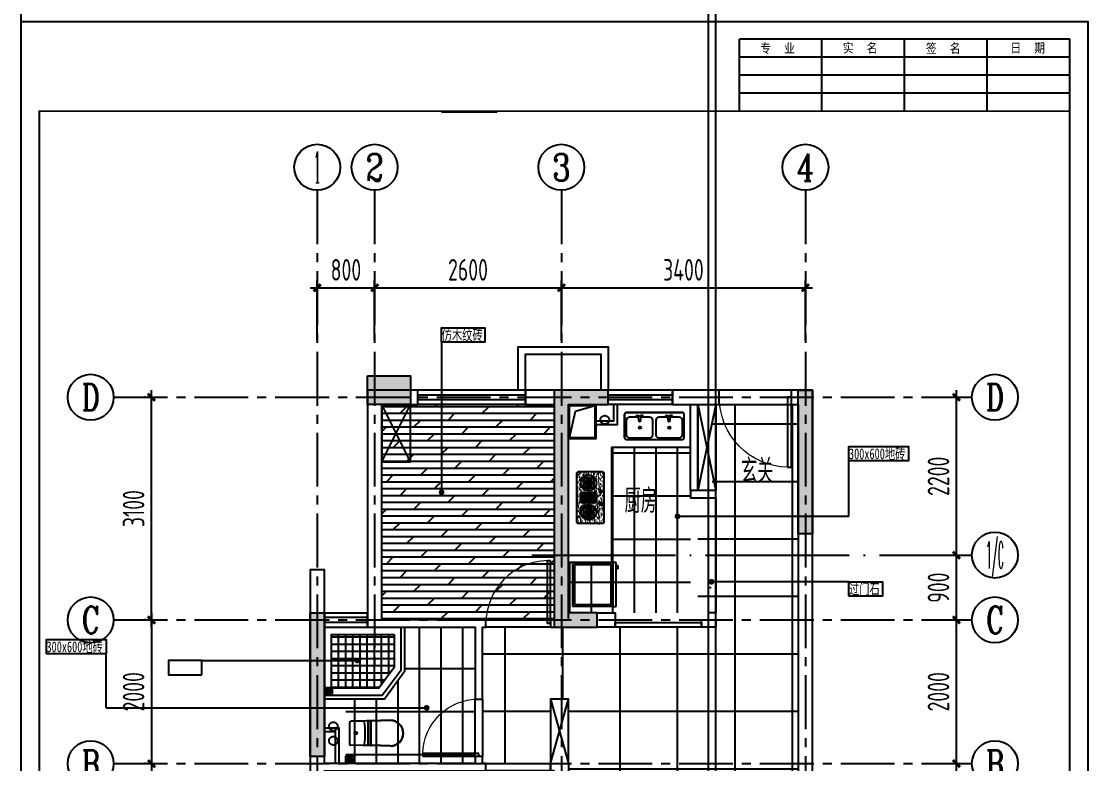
# Model space of a CAD drawing. Header units: millimetres. Extents: x -133666 to 880576, y -269375 to 86941.
# Drawn here: x 22354 to 37204, y -123126 to -112794 of the extents above; entities that cross this region are included whole.
import ezdxf
from ezdxf.enums import TextEntityAlignment as Align

# ---------------------------------------------------------------- set-up
doc = ezdxf.new("R2010")
doc.units = ezdxf.units.MM
doc.header["$LTSCALE"] = 1000
for name, pattern in [('6#轴网(1-4)20181120$0$11 12 17 18 19 20 21 22-ZW$0$DOTE', [2.42, 2, -0.2, 0.02, -0.2]), ('CENTER', [50.8, 31.75, -6.35, 6.35, -6.35]), ('CENTER2', [1.125, 0.75, -0.125, 0.125, -0.125]), ('PS', [3200, 1500, -200, 1500])]:
    doc.linetypes.add(name, pattern=pattern)
doc.layers.get('0').update_dxf_attribs({"linetype": 'CONTINUOUS'})
doc.layers.get('Defpoints').update_dxf_attribs({"color": 6, "linetype": 'CONTINUOUS'})
for name, color, linetype in [('6#轴网(1-4)20181120$0$11 12 17 18 19 20 21 22-ZW$0$AXIS_轴号_A', 8, 'CONTINUOUS'), ('6#轴网(1-4)20181120$0$11 12 17 18 19 20 21 22-ZW$0$AXIS_轴文_A', 8, 'CONTINUOUS'), ('6#轴网(1-4)20181120$0$11 12 17 18 19 20 21 22-ZW$0$AXIS_轴线_A', 8, '6#轴网(1-4)20181120$0$11 12 17 18 19 20 21 22-ZW$0$DOTE'), ('6#轴网(1-4)20181120$0$AXIS_TEXT', 8, 'CONTINUOUS'), ('A-area', 23, 'CONTINUOUS'), ('A-FUR', 8, 'CONTINUOUS'), ('A-Lvtry', 5, 'CONTINUOUS'), ('A-烟气道', 105, 'CONTINUOUS'), ('AXIS', 253, 'CENTER'), ('BORDER', 7, 'CONTINUOUS'), ('DIM', 3, 'CONTINUOUS'), ('EQU_厨卫设备_A', 6, 'CONTINUOUS'), ('P-Furniture(活动家具)', 134, 'CONTINUOUS'), ('PS', 6, 'PS'), ('PUB_HATCH', 8, 'CONTINUOUS'), ('PUB_TEXT', 7, 'CONTINUOUS'), ('TEXT', 7, 'CONTINUOUS'), ('TQ', 7, 'CONTINUOUS'), ('WALL', 2, 'CONTINUOUS'), ('WINDOW', 4, 'CONTINUOUS'), ('ZZ001-PC 轮廓', 30, 'CONTINUOUS'), ('剪力墙', 6, 'CONTINUOUS'), ('栏杆', 142, 'CONTINUOUS'), ('门', 9, 'CONTINUOUS')]:
    doc.layers.add(name, color=color, linetype=linetype)
doc.styles.add('6#轴网(1-4)20181120$0$11 12 17 18 19 20 21 22-ZW$0$_TCH_AXIS', font='COMPLEX', dxfattribs={"bigfont": 'GBCBIG'})
doc.styles.add('6#轴网(1-4)20181120$0$COMPLEX', font='COMPLEX')
doc.styles.get("Standard").update_dxf_attribs({"font": 'tssdeng.shx', "bigfont": 'tssdchn.shx'})
doc.styles.add('TSSD_NORM', font='tssdeng.shx', dxfattribs={"bigfont": 'hztxt.shx'})
doc.styles.add('ZZ', font='tssdeng.shx', dxfattribs={"width": 0.7, "bigfont": 'tssdchn.shx'})
doc.styles.add('黑体', font='simhei.ttf')
doc.dimstyles.new('TSSD_100_100', dxfattribs={"dimtxt": 300, "dimasz": 100, "dimexe": 100, "dimexo": 250, "dimgap": 100, "dimtad": 1, "dimdec": 0, "dimzin": 0, "dimdsep": 46, "dimtxsty": 'ZZ', "dimblk": 'ARCHTICK', "dimcen": 0, "dimdle": 100, "dimclrd": 256, "dimclrt": 7, "dimadec": 0, "dimazin": 0, "dimtfac": 1, "dimtdec": 0, "dimtix": 1, "dimtmove": 2, "dimatfit": 3, "dimfxl": 0, "dimtolj": 1, "dimtzin": 0, "dimarcsym": 0})
pattern_1 = [(0, (26692.9, 2400), (0, 600), [])]
pattern_2 = [(270, (-489761.783, -5390297.225), (15.875, -9e-15), [])]

# ---------------------------------------------------------------- blocks, each defined once
blk = doc.blocks.new('BX1')
at = {"layer": 'A-Lvtry'}
for p, q in [((-560, 8), (-608, 8)), ((-608, 8), (-608, -608)), ((-560, -608), (-560, 8)), ((0, 0), (-560, 0)), ((0, -600), (0, 0)), ((-560, 0), (-560, -600)), ((-24, -24), (-536, -24)), ((-536, -24), (-536, -576)), ((-24, -576), (-24, -24)), ((-631, -564), (-631, -520)), ((-631, -520), (-608, -520)), ((-608, -564), (-631, -564)), ((-608, -520), (-608, -564)), ((-536, -576), (-24, -576)), ((-608, -608), (-560, -608)), ((-560, -600), (0, -600))]:
    blk.add_line(p, q, dxfattribs=at)
blk = doc.blocks.new('A$C558726A8')
at = {"layer": 'P-Furniture(活动家具)'}
h = blk.add_hatch(dxfattribs=at)
h.set_pattern_fill('AR-SAND,_O', color=250)
h.set_pattern_definition([(37.5, (-27199.047, -9670.22), (-1.60003, 48.941324), [0, -38.608, 0, -43.18, 0, -41.275]), (7.5, (-27199.05, -9670.22), (44.95233, 71.68251), [0, -20.828, 0, -34.798, 0, -13.335]), (327.5, (-27230.29, -9670.22), (79.09924, 0.14372), [0, -12.7, 0, -45.72, 0, -59.69]), (317.5, (-27230.29, -9670.22), (76.35565, 22.29293), [0, -6.35, 0, -29.972, 0, -34.29])])
h.paths.add_polyline_path([(-343, 375, 0.414214), (-362, 356), (-362, 20, 0.414214), (-343, 0), (343, 0, 0.414214), (362, 20), (362, 356, 0.414214), (343, 375)])
h.paths.add_polyline_path([(72, 309), (72, 121, -0.414214), (56, 105), (-56, 105, -0.414214), (-72, 121), (-72, 309, -0.414214), (-56, 325), (56, 325, -0.414214)], flags=16)
h.paths.add_polyline_path([(70, 309), (70, 121, -0.414214), (56, 107), (-56, 107, -0.414214), (-70, 121), (-70, 309, -0.414214), (-56, 323), (56, 323, -0.414214)], flags=0)
h.paths.add_polyline_path([(313, 212, -1), (94, 212, -1)], flags=16)
h.paths.add_polyline_path([(311, 212, -1), (96, 212, -1)], flags=0)
h.paths.add_polyline_path([(165, 287), (183, 287, -0.359638), (191, 280), (216, 280, -0.359638), (225, 287), (243, 287, -0.414214), (279, 251, -0.251251), (272, 242), (272, 230, -0.359638), (279, 221), (279, 202, -0.359638), (272, 194), (272, 181, -0.251251), (279, 173, -0.414214), (243, 136), (225, 136, -0.359638), (216, 143), (191, 143, -0.359638), (183, 136), (165, 136, -0.414214), (128, 173, -0.251251), (135, 181), (135, 194, -0.359638), (128, 202), (128, 221, -0.359638), (135, 230), (135, 242, -0.251251), (128, 251, -0.414214)], flags=0)
h.paths.add_polyline_path([(253, 212, -1), (155, 212, -1)], flags=0)
h.paths.add_polyline_path([(243, 212, -1), (165, 212, -1)], flags=0)
h.paths.add_polyline_path([(240, 212, -1), (167, 212, -1)], flags=0)
h.paths.add_polyline_path([(237, 212, -1), (170, 212, -1)], flags=0)
h.paths.add_polyline_path([(175, 219), (190, 218, -0.299124), (204, 226, -0.028861), (205, 226), (212, 240, -0.215015), (224, 233), (215, 221, -0.330841), (215, 203), (224, 190, -0.215015), (212, 183), (205, 197, -0.028861), (204, 197, -0.299124), (190, 206), (175, 205, -0.215015)], flags=0)
h.paths.add_polyline_path([(-96, 212, -1), (-311, 212, -1)], flags=16)
h.paths.add_polyline_path([(-98, 212, -1), (-309, 212, -1)], flags=0)
h.paths.add_polyline_path([(-128, 251, -0.251251), (-135, 242), (-135, 230, -0.359638), (-128, 221), (-128, 202, -0.359638), (-135, 194), (-135, 181, -0.251251), (-128, 173, -0.414214), (-165, 136), (-183, 136, -0.359638), (-191, 143), (-216, 143, -0.359638), (-225, 136), (-243, 136, -0.414214), (-279, 173, -0.251251), (-272, 181), (-272, 194, -0.359638), (-279, 202), (-279, 221, -0.359638), (-272, 230), (-272, 242, -0.251251), (-279, 251, -0.414214), (-243, 287), (-225, 287, -0.359638), (-216, 280), (-191, 280, -0.359638), (-183, 287), (-165, 287, -0.414214)], flags=0)
h.paths.add_polyline_path([(-155, 212, -1), (-253, 212, -1)], flags=0)
h.paths.add_polyline_path([(-165, 212, -1), (-243, 212, -1)], flags=0)
h.paths.add_polyline_path([(-167, 212, -1), (-240, 212, -1)], flags=0)
h.paths.add_polyline_path([(-170, 212, -1), (-237, 212, -1)], flags=0)
h.paths.add_polyline_path([(-175, 219, -0.215015), (-175, 205), (-190, 206, -0.299124), (-204, 197, -0.028861), (-205, 197), (-212, 183, -0.215015), (-224, 190), (-215, 203, -0.330841), (-215, 221), (-224, 233, -0.215015), (-212, 240), (-205, 226, -0.028861), (-204, 226, -0.299124), (-190, 218)], flags=0)
h.paths.add_polyline_path([(103, 41, -1), (64, 41, -1)], flags=16)
h.paths.add_polyline_path([(86, 57), (86, 56, -0.877066), (86, 26), (86, 25, -1), (82, 25), (82, 26, -0.877066), (82, 56), (82, 57, -1)], flags=0)
h.paths.add_polyline_path([(97, 53, -1.000001), (94, 53, -1.000001)], flags=0)
h.paths.add_polyline_path([(102, 41, -1.000001), (100, 41, -1.000001)], flags=0)
h.paths.add_polyline_path([(-64, 41, -1), (-103, 41, -1)], flags=16)
h.paths.add_polyline_path([(-82, 57), (-82, 56, -0.877066), (-82, 26), (-82, 25, -1), (-86, 25), (-86, 26, -0.877066), (-86, 56), (-86, 57, -1)], flags=0)
h.paths.add_polyline_path([(-94, 53, -1.000001), (-97, 53, -1.000001)], flags=0)
h.paths.add_polyline_path([(-100, 41, -1.000001), (-102, 41, -1.000001)], flags=0)
for points in [[(-100, 41, 1), (-102, 41, 1)], [(-97, 54, 1.000001), (-94, 54, 1.000001)], [(94, 54, 1.000001), (97, 54, 1.000001)], [(102, 41, 1), (100, 41, 1)]]:
    blk.add_hatch(color=251, dxfattribs=at).paths.add_polyline_path(points)
at = {"layer": 'P-Furniture(活动家具)', "color": 251}
for p, q in [((-204, 240), (-204, 300)), ((-70, 304), (70, 304)), ((-70, 302), (70, 302)), ((204, 240), (204, 300)), ((-284, 258), (-224, 224)), ((-284, 165), (-224, 200)), ((-228, 226), (-280, 256)), ((-228, 198), (-280, 168)), ((-279, 221), (-279, 202)), ((-272, 251), (-272, 173)), ((-243, 287), (-225, 287)), ((-243, 280), (-165, 280)), ((-224, 233), (-212, 240)), ((-215, 221), (-224, 233)), ((-215, 203), (-224, 190)), ((-212, 183), (-224, 190)), ((-211, 224), (-218, 237)), ((-211, 199), (-218, 187)), ((-205, 226), (-212, 240)), ((-205, 197), (-212, 183)), ((-204, 183), (-204, 124)), ((-190, 218), (-175, 219)), ((-190, 206), (-175, 205)), ((-189, 212), (-175, 212)), ((-165, 287), (-183, 287)), ((-123, 258), (-183, 224)), ((-123, 165), (-183, 200)), ((-179, 226), (-127, 256)), ((-179, 198), (-127, 168)), ((-175, 219), (-175, 205)), ((-135, 251), (-135, 173)), ((-128, 221), (-128, 202)), ((-70, 282), (70, 282)), ((-70, 280), (70, 280)), ((-70, 260), (70, 260)), ((-70, 258), (70, 258)), ((-70, 238), (70, 238)), ((-70, 236), (70, 236)), ((-70, 216), (70, 216)), ((-70, 214), (70, 214)), ((-70, 194), (70, 194)), ((-70, 192), (70, 192)), ((-70, 172), (70, 172)), ((-70, 170), (70, 170)), ((-70, 150), (70, 150)), ((123, 258), (183, 224)), ((123, 165), (183, 200)), ((179, 226), (127, 256)), ((179, 198), (127, 168)), ((128, 221), (128, 202)), ((135, 251), (135, 173)), ((165, 287), (183, 287)), ((243, 280), (165, 280)), ((190, 218), (175, 219)), ((175, 219), (175, 205)), ((189, 212), (175, 212)), ((190, 206), (175, 205)), ((204, 183), (204, 124)), ((205, 226), (212, 240)), ((205, 197), (212, 183)), ((211, 224), (218, 237)), ((211, 199), (218, 187)), ((224, 233), (212, 240)), ((212, 183), (224, 190)), ((215, 221), (224, 233)), ((215, 203), (224, 190)), ((284, 258), (224, 224)), ((284, 165), (224, 200)), ((243, 287), (225, 287)), ((228, 226), (280, 256)), ((228, 198), (280, 168)), ((272, 251), (272, 173)), ((279, 221), (279, 202)), ((-243, 143), (-165, 143)), ((-243, 136), (-225, 136)), ((-165, 136), (-183, 136)), ((-70, 148), (70, 148)), ((-70, 128), (70, 128)), ((-70, 126), (70, 126)), ((243, 143), (165, 143)), ((165, 136), (183, 136)), ((243, 136), (225, 136))]:
    blk.add_line(p, q, dxfattribs=at)
at = {"layer": 'P-Furniture(活动家具)'}
blk.add_lwpolyline([(-343, 0, -0.414214), (-362, 20), (-362, 356, -0.414214), (-343, 375), (343, 375, -0.414214), (362, 356), (362, 20, -0.414214), (343, 0)], format="xyb", close=True, dxfattribs=at)
at = {"layer": 'P-Furniture(活动家具)', "color": 251, "const_width": 0.979}
for points in [[(-204, 240), (-204, 300)], [(204, 240), (204, 300)], [(-228, 226), (-280, 256)], [(-228, 198), (-280, 168)], [(-204, 183), (-204, 124)], [(-179, 226), (-127, 256)], [(-179, 198), (-127, 168)], [(179, 226), (127, 256)], [(179, 198), (127, 168)], [(204, 183), (204, 124)], [(228, 226), (280, 256)], [(228, 198), (280, 168)]]:
    blk.add_lwpolyline(points, dxfattribs=at)
at = {"layer": 'P-Furniture(活动家具)', "color": 251}
for points in [[(-72, 309, -0.414214), (-56, 325), (56, 325, -0.414214), (72, 309), (72, 121, -0.414214), (56, 105), (-56, 105, -0.414214), (-72, 121)], [(-70, 309, -0.414214), (-56, 323), (56, 323, -0.414214), (70, 309), (70, 121, -0.414214), (56, 107), (-56, 107, -0.414214), (-70, 121)], [(-86, 25), (-86, 58, -1), (-82, 58), (-82, 25, -1)], [(86, 25), (86, 58, 1), (82, 58), (82, 25, 1)]]:
    blk.add_lwpolyline(points, format="xyb", close=True, dxfattribs=at)
at = {"layer": 'P-Furniture(活动家具)', "color": 251, "const_width": 0.979}
for points in [[(-204, 226, -1), (-204, 197, -1), (-204, 226, -1)], [(204, 226, 1), (204, 197, 1), (204, 226, 1)]]:
    blk.add_lwpolyline(points, format="xyb", dxfattribs=at)
at = {"layer": 'P-Furniture(活动家具)', "color": 251}
for centre, radius in [((-204, 212), 107), ((-204, 212), 105), ((204, 212), 109), ((204, 212), 107), ((-204, 212), 39.1), ((-204, 212), 36.2), ((-204, 212), 33.3), ((-204, 212), 14.7), ((204, 212), 39.1), ((204, 212), 36.2), ((204, 212), 33.3), ((204, 212), 14.7), ((-84, 41), 19.3), ((-101, 41), 1.44), ((-96, 54), 1.44), ((84, 41), 19.3), ((96, 54), 1.44), ((101, 41), 1.44)]:
    blk.add_circle(centre, radius, dxfattribs=at)
at = {"layer": 'P-Furniture(活动家具)'}
for centre in [(-204, 212), (204, 212)]:
    blk.add_circle(centre, 48.9, dxfattribs=at)
at = {"layer": 'P-Furniture(活动家具)', "color": 251}
for centre, radius, start, end in [((-243, 251), 36.2, 90, 180), ((-267, 253), 11.8, 189.6676, 246.0824), ((-270, 221), 8.76, 102.564, 181.686), ((-270, 202), 8.76, 178.3139, 257.436), ((-267, 171), 11.8, 113.9176, 170.3324), ((-243, 173), 36.2, 180, 270), ((-243, 251), 29.4, 90, 180), ((-243, 173), 29.4, 180, 270), ((-224, 278), 8.76, 12.564, 91.6861), ((-210, 224), 16.7, 95.7306, 144.2694), ((-210, 200), 16.7, 215.7306, 264.2694), ((-183, 278), 8.76, 88.3139, 167.436), ((-190, 212), 16.7, 335.7306, 24.2694), ((-165, 251), 36.2, 0, 90), ((-165, 251), 29.4, 0, 90), ((-165, 173), 36.2, 270, 0), ((-165, 173), 29.4, 270, 0), ((-140, 253), 11.8, 293.9176, 350.3324), ((-137, 221), 8.76, 358.314, 77.436), ((-137, 202), 8.76, 282.564, 1.6861), ((-140, 171), 11.8, 9.6676, 66.0824), ((165, 251), 36.2, 90, 180), ((140, 253), 11.8, 189.6676, 246.0824), ((137, 221), 8.76, 102.564, 181.686), ((137, 202), 8.76, 178.3139, 257.436), ((140, 171), 11.8, 113.9176, 170.3324), ((165, 173), 36.2, 180, 270), ((165, 251), 29.4, 90, 180), ((165, 173), 29.4, 180, 270), ((190, 212), 16.7, 155.7306, 204.2694), ((183, 278), 8.76, 12.564, 91.6861), ((210, 224), 16.7, 35.7306, 84.2694), ((210, 200), 16.7, 275.7306, 324.2694), ((224, 278), 8.76, 88.3139, 167.436), ((243, 251), 36.2, 0, 90), ((243, 251), 29.4, 0, 90), ((243, 173), 36.2, 270, 0), ((243, 173), 29.4, 270, 0), ((267, 253), 11.8, 293.9176, 350.3324), ((270, 221), 8.76, 358.314, 77.436), ((270, 202), 8.76, 282.564, 1.6861), ((267, 171), 11.8, 9.6676, 66.0824), ((-224, 145), 8.76, 268.3139, 347.436), ((-183, 145), 8.76, 192.564, 271.6861), ((-84, 41), 15.3, 97.4942, 262.5058), ((-84, 41), 15.3, 277.4942, 82.5058), ((84, 41), 15.3, 97.4942, 262.5058), ((84, 41), 15.3, 277.4942, 82.5058), ((183, 145), 8.76, 268.3139, 347.436), ((224, 145), 8.76, 192.564, 271.6861)]:
    blk.add_arc(centre, radius, start, end, dxfattribs=at)
blk = doc.blocks.new('A$C6BCA2219')
at = {"layer": 'P-Furniture(活动家具)'}
for p, q in [((-415, 355), (-415, 25)), ((-415, 25), (-415, 355)), ((-390, 380), (390, 380)), ((390, 380), (-390, 380)), ((415, 25), (415, 355)), ((-390, 0), (390, 0))]:
    blk.add_line(p, q, dxfattribs=at)
at = {"layer": 'P-Furniture(活动家具)', "color": 251}
for p, q in [((-220, 311), (-348, 311)), ((-210, 249), (-224, 333)), ((-224, 333), (-188, 333)), ((-188, 333), (-198, 249)), ((-62, 311), (-191, 311)), ((189, 311), (62, 311)), ((199, 249), (186, 333)), ((186, 333), (222, 333)), ((222, 333), (212, 249)), ((348, 311), (219, 311)), ((-390, 269), (-390, 67)), ((-198, 249), (-210, 249)), ((-20, 67), (-20, 269)), ((20, 269), (20, 67)), ((212, 249), (199, 249)), ((390, 67), (390, 269)), ((-348, 25), (-62, 25)), ((62, 25), (348, 25))]:
    blk.add_line(p, q, dxfattribs=at)
for centre, radius in [((-237, 329), 12.8), ((-175, 330), 12.8), ((173, 329), 12.8), ((235, 330), 12.8), ((-200, 167), 14.8), ((209, 167), 14.8)]:
    blk.add_circle(centre, radius, dxfattribs=at)
at = {"layer": 'P-Furniture(活动家具)'}
for centre, radius, start, end in [((-390, 354), 25.7, 89.8183, 178.9194), ((390, 355), 25.2, 0, 90), ((-390, 26), 25.7, 181.0806, 270.1817), ((390, 25), 25.2, 270, 0)]:
    blk.add_arc(centre, radius, start, end, dxfattribs=at)
at = {"layer": 'P-Furniture(活动家具)', "color": 251}
for centre, start, end in [((-348, 269), 90, 180), ((-62, 269), 0, 90), ((62, 269), 90, 180), ((348, 269), 0, 90), ((-348, 67), 180, 270), ((-62, 67), 270, 0), ((62, 67), 180, 270), ((348, 67), 270, 0)]:
    blk.add_arc(centre, 42, start, end, dxfattribs=at)
blk = doc.blocks.new('6#轴网(1-4)20181120$0$_AXISO')
at = {"color": 8}
blk.add_circle((0, 0), 0.5, dxfattribs=at)
at = {"layer": '6#轴网(1-4)20181120$0$AXIS_TEXT', "color": 8, "style": '6#轴网(1-4)20181120$0$COMPLEX', "width": 1.041667}
blk.add_attdef('A', text='', height=0.56, dxfattribs=at).set_placement((-0.25, -0.28), (0.25, -0.28), align=Align.FIT)
blk = doc.blocks.new('_ArchTick')
at = {"color": 0, "linetype": 'ByBlock', "const_width": 0.4}
blk.add_lwpolyline([(-0.5, -0.5), (0.5, 0.5)], dxfattribs=at)
blk = doc.blocks.new('*D344')
at = {"layer": 'Defpoints', "color": 0}
for p in [(-2307, 8900), (-2135, 8900), (-2135, 5800)]:
    blk.add_point(p, dxfattribs=at)
at = {"layer": 'DIM', "lineweight": -2}
blk.add_line((-2307, 5700), (-2307, 9000), dxfattribs=at)
at = {"layer": 'DIM', "color": 0, "lineweight": -2}
for p, q in [((-2385, 8900), (-2407, 8900)), ((-2385, 5800), (-2407, 5800))]:
    blk.add_line(p, q, dxfattribs=at)
at = {"layer": 'DIM', "lineweight": -2, "xscale": 100, "yscale": 100, "zscale": 100}
for p, rotation in [((-2307, 8900), 90), ((-2307, 5800), 270)]:
    blk.add_blockref('_ArchTick', p, dxfattribs=dict(at, rotation=rotation))
at = {"layer": 'DIM', "color": 7, "insert": (-2557, 7350), "char_height": 300, "attachment_point": 5, "rotation": 90, "style": 'ZZ'}
blk.add_mtext('\\A1;3100', dxfattribs=at)
blk = doc.blocks.new('*D347')
at = {"layer": 'Defpoints', "color": 0}
for p in [(-2135, 5800), (-2307, 3800), (-2135, 3800)]:
    blk.add_point(p, dxfattribs=at)
at = {"layer": 'DIM', "color": 0, "lineweight": -2}
for p, q in [((-2385, 5800), (-2407, 5800)), ((-2385, 3800), (-2407, 3800))]:
    blk.add_line(p, q, dxfattribs=at)
at = {"layer": 'DIM', "lineweight": -2}
blk.add_line((-2307, 5900), (-2307, 3700), dxfattribs=at)
at = {"layer": 'DIM', "lineweight": -2, "xscale": 100, "yscale": 100, "zscale": 100}
for p, rotation in [((-2307, 5800), 90), ((-2307, 3800), 270)]:
    blk.add_blockref('_ArchTick', p, dxfattribs=dict(at, rotation=rotation))
at = {"layer": 'DIM', "color": 7, "insert": (-2557, 4800), "char_height": 300, "attachment_point": 5, "rotation": 90, "style": 'ZZ'}
blk.add_mtext('\\A1;2000', dxfattribs=at)
blk = doc.blocks.new('*D348')
at = {"layer": 'Defpoints', "color": 0}
for p in [(-2135, 3800), (-2307, 100), (-2135, 100)]:
    blk.add_point(p, dxfattribs=at)
at = {"layer": 'DIM', "lineweight": -2}
blk.add_line((-2307, 3900), (-2307, 0), dxfattribs=at)
at = {"layer": 'DIM', "color": 0, "lineweight": -2}
for p, q in [((-2385, 3800), (-2407, 3800)), ((-2385, 100), (-2407, 100))]:
    blk.add_line(p, q, dxfattribs=at)
at = {"layer": 'DIM', "lineweight": -2, "xscale": 100, "yscale": 100, "zscale": 100}
for p, rotation in [((-2307, 3800), 90), ((-2307, 100), 270)]:
    blk.add_blockref('_ArchTick', p, dxfattribs=dict(at, rotation=rotation))
at = {"layer": 'DIM', "color": 7, "insert": (-2557, 1950), "char_height": 300, "attachment_point": 5, "rotation": 90, "style": 'ZZ'}
blk.add_mtext('\\A1;3700', dxfattribs=at)
blk = doc.blocks.new('*D349')
at = {"layer": 'Defpoints', "color": 0}
for p in [(6800, 10424), (3400, 9440), (6800, 9440)]:
    blk.add_point(p, dxfattribs=at)
at = {"layer": 'DIM', "lineweight": -2}
blk.add_line((3300, 10424), (6900, 10424), dxfattribs=at)
at = {"layer": 'DIM', "color": 0, "lineweight": -2}
for p, q in [((3400, 9690), (3400, 10524)), ((6800, 9690), (6800, 10524))]:
    blk.add_line(p, q, dxfattribs=at)
at = {"layer": 'DIM', "lineweight": -2, "xscale": 100, "yscale": 100, "zscale": 100, "rotation": 180}
blk.add_blockref('_ArchTick', (3400, 10424), dxfattribs=at)
at = {"layer": 'DIM', "lineweight": -2, "xscale": 100, "yscale": 100, "zscale": 100}
blk.add_blockref('_ArchTick', (6800, 10424), dxfattribs=at)
at = {"layer": 'DIM', "color": 7, "insert": (5100, 10674), "char_height": 300, "attachment_point": 5, "style": 'ZZ'}
blk.add_mtext('\\A1;3400', dxfattribs=at)
blk = doc.blocks.new('*D351')
at = {"layer": 'Defpoints', "color": 0}
for p in [(8739, 3800), (8902, 3800), (8739, 100)]:
    blk.add_point(p, dxfattribs=at)
at = {"layer": 'DIM', "lineweight": -2}
blk.add_line((8902, 0), (8902, 3900), dxfattribs=at)
at = {"layer": 'DIM', "color": 0, "lineweight": -2}
for p, q in [((8989, 3800), (9002, 3800)), ((8989, 100), (9002, 100))]:
    blk.add_line(p, q, dxfattribs=at)
at = {"layer": 'DIM', "lineweight": -2, "xscale": 100, "yscale": 100, "zscale": 100}
for p, rotation in [((8902, 3800), 90), ((8902, 100), 270)]:
    blk.add_blockref('_ArchTick', p, dxfattribs=dict(at, rotation=rotation))
at = {"layer": 'DIM', "color": 7, "insert": (8652, 1950), "char_height": 300, "attachment_point": 5, "rotation": 90, "style": 'ZZ'}
blk.add_mtext('\\A1;3700', dxfattribs=at)
blk = doc.blocks.new('*D352')
at = {"layer": 'Defpoints', "color": 0}
for p in [(8739, 5800), (8902, 5800), (8739, 3800)]:
    blk.add_point(p, dxfattribs=at)
at = {"layer": 'DIM', "lineweight": -2}
blk.add_line((8902, 3700), (8902, 5900), dxfattribs=at)
at = {"layer": 'DIM', "color": 0, "lineweight": -2}
for p, q in [((8989, 5800), (9002, 5800)), ((8989, 3800), (9002, 3800))]:
    blk.add_line(p, q, dxfattribs=at)
at = {"layer": 'DIM', "lineweight": -2, "xscale": 100, "yscale": 100, "zscale": 100}
for p, rotation in [((8902, 5800), 90), ((8902, 3800), 270)]:
    blk.add_blockref('_ArchTick', p, dxfattribs=dict(at, rotation=rotation))
at = {"layer": 'DIM', "color": 7, "insert": (8652, 4800), "char_height": 300, "attachment_point": 5, "rotation": 90, "style": 'ZZ'}
blk.add_mtext('\\A1;2000', dxfattribs=at)
blk = doc.blocks.new('*D353')
at = {"layer": 'Defpoints', "color": 0}
for p in [(8739, 6700), (8902, 6700), (8739, 5800)]:
    blk.add_point(p, dxfattribs=at)
at = {"layer": 'DIM', "lineweight": -2}
blk.add_line((8902, 5700), (8902, 6800), dxfattribs=at)
at = {"layer": 'DIM', "color": 0, "lineweight": -2}
for p, q in [((8989, 6700), (9002, 6700)), ((8989, 5800), (9002, 5800))]:
    blk.add_line(p, q, dxfattribs=at)
at = {"layer": 'DIM', "lineweight": -2, "xscale": 100, "yscale": 100, "zscale": 100}
for p, rotation in [((8902, 6700), 90), ((8902, 5800), 270)]:
    blk.add_blockref('_ArchTick', p, dxfattribs=dict(at, rotation=rotation))
at = {"layer": 'DIM', "color": 7, "insert": (8652, 6250), "char_height": 300, "attachment_point": 5, "rotation": 90, "style": 'ZZ'}
blk.add_mtext('\\A1;900', dxfattribs=at)
blk = doc.blocks.new('*D354')
at = {"layer": 'Defpoints', "color": 0}
for p in [(8739, 8900), (8902, 8900), (8739, 6700)]:
    blk.add_point(p, dxfattribs=at)
at = {"layer": 'DIM', "lineweight": -2}
blk.add_line((8902, 6600), (8902, 9000), dxfattribs=at)
at = {"layer": 'DIM', "color": 0, "lineweight": -2}
for p, q in [((8989, 8900), (9002, 8900)), ((8989, 6700), (9002, 6700))]:
    blk.add_line(p, q, dxfattribs=at)
at = {"layer": 'DIM', "lineweight": -2, "xscale": 100, "yscale": 100, "zscale": 100}
for p, rotation in [((8902, 8900), 90), ((8902, 6700), 270)]:
    blk.add_blockref('_ArchTick', p, dxfattribs=dict(at, rotation=rotation))
at = {"layer": 'DIM', "color": 7, "insert": (8652, 7800), "char_height": 300, "attachment_point": 5, "rotation": 90, "style": 'ZZ'}
blk.add_mtext('\\A1;2200', dxfattribs=at)
blk = doc.blocks.new('*D355')
at = {"layer": 'Defpoints', "color": 0}
for p in [(800, 10424), (0, 9440), (800, 9440)]:
    blk.add_point(p, dxfattribs=at)
at = {"layer": 'DIM', "lineweight": -2}
blk.add_line((-100, 10424), (900, 10424), dxfattribs=at)
at = {"layer": 'DIM', "color": 0, "lineweight": -2}
for p, q in [((0, 9690), (0, 10524)), ((800, 9690), (800, 10524))]:
    blk.add_line(p, q, dxfattribs=at)
at = {"layer": 'DIM', "lineweight": -2, "xscale": 100, "yscale": 100, "zscale": 100, "rotation": 180}
blk.add_blockref('_ArchTick', (0, 10424), dxfattribs=at)
at = {"layer": 'DIM', "lineweight": -2, "xscale": 100, "yscale": 100, "zscale": 100}
blk.add_blockref('_ArchTick', (800, 10424), dxfattribs=at)
at = {"layer": 'DIM', "color": 7, "insert": (400, 10674), "char_height": 300, "attachment_point": 5, "style": 'ZZ'}
blk.add_mtext('\\A1;800', dxfattribs=at)
blk = doc.blocks.new('*D356')
at = {"layer": 'Defpoints', "color": 0}
for p in [(3400, 10424), (800, 9440), (3400, 9440)]:
    blk.add_point(p, dxfattribs=at)
at = {"layer": 'DIM', "lineweight": -2}
blk.add_line((700, 10424), (3500, 10424), dxfattribs=at)
at = {"layer": 'DIM', "color": 0, "lineweight": -2}
for p, q in [((800, 9690), (800, 10524)), ((3400, 9690), (3400, 10524))]:
    blk.add_line(p, q, dxfattribs=at)
at = {"layer": 'DIM', "lineweight": -2, "xscale": 100, "yscale": 100, "zscale": 100, "rotation": 180}
blk.add_blockref('_ArchTick', (800, 10424), dxfattribs=at)
at = {"layer": 'DIM', "lineweight": -2, "xscale": 100, "yscale": 100, "zscale": 100}
blk.add_blockref('_ArchTick', (3400, 10424), dxfattribs=at)
at = {"layer": 'DIM', "color": 7, "insert": (2100, 10674), "char_height": 300, "attachment_point": 5, "style": 'ZZ'}
blk.add_mtext('\\A1;2600', dxfattribs=at)
blk = doc.blocks.new('A3ktsjw')
at = {"layer": '栏杆'}
for points in [[(-26114, 169535), (-26114, 170135), (-24864, 170135), (-24864, 169535)], [(-26014, 169535), (-26014, 170035), (-24964, 170035), (-24964, 169535)]]:
    blk.add_lwpolyline(points, dxfattribs=at)
blk = doc.blocks.new('$DorLib2D$00000001')
for p, q in [((0.45, 0.975), (0.5, 0.975)), ((0.45, 0), (0.45, 0.975)), ((0.5, 0), (0.5, 0.975)), ((0.5, 0), (0.45, 0))]:
    blk.add_line(p, q)
at = {"lineweight": 13}
blk.add_arc((0.475, 0), 0.975, 91.4693, 180, dxfattribs=at)
blk = doc.blocks.new('$TCHSYS$WIN2D')
for p, q in [((-0.5, 0.5), (0.5, 0.5)), ((-0.5, 0.5), (-0.5, -0.5)), ((0.5, 0.5), (0.5, -0.5)), ((0.5, 0.1667), (-0.5, 0.1667)), ((0.5, -0.1667), (-0.5, -0.1667)), ((-0.5, -0.5), (0.5, -0.5))]:
    blk.add_line(p, q)
blk = doc.blocks.new('A$C2EEA3612')
at = {"linetype": 'Continuous'}
for p, q in [((-180, 570), (-173, 300)), ((-175, 570), (-168, 300)), ((175, 570), (168, 300)), ((180, 570), (173, 300)), ((-173, 300), (-171, 240)), ((173, 300), (171, 240)), ((-172, 255), (172, 255)), ((-171, 240), (-169, 187)), ((-169, 187), (-166, 19)), ((-163, 295), (163, 295)), ((-163, 290), (163, 290)), ((169, 187), (166, 19)), ((171, 240), (169, 187)), ((-146, 0), (146, 0))]:
    blk.add_line(p, q, dxfattribs=at)
for radius in [20, 15]:
    blk.add_circle((0, 90), radius, dxfattribs=at)
for centre, radius, start, end in [((0, 570), 180, 0, 180), ((0, 570), 175, 0, 180), ((-163, 300), 10, 181.7534, 270), ((-163, 300), 5, 181.7534, 270), ((163, 300), 5, 270, 358.2466), ((163, 300), 10, 270, 358.2466), ((-149, 187), 20, 99.8557, 181.7534), ((0, -673), 893, 80.1443, 99.8557), ((149, 187), 20, 358.2466, 80.1443), ((-146, 20), 20, 181.7534, 270), ((146, 20), 20, 270, 358.2466)]:
    blk.add_arc(centre, radius, start, end, dxfattribs=at)
blk = doc.blocks.new('g3wr')
at = {"color": 251}
blk.add_wipeout([(92376, 176270), (92376, 176416), (92376, 176562), (92382, 176575), (92396, 176582), (92459, 176583), (92576, 176581), (92666, 176589), (92736, 176588), (92946, 176596), (92946, 176591), (93057, 176558), (93057, 176558), (93126, 176416), (93076, 176298), (92946, 176236), (92831, 176244), (92676, 176243), (92576, 176251), (92396, 176250)], dxfattribs=at)
at = {"xscale": -1, "rotation": 270}
blk.add_blockref('A$C2EEA3612', (92376, 176416), dxfattribs=at)
blk = doc.blocks.new('B20190310213323')
at = {"layer": 'PUB_HATCH'}
for points in [[(800, 9200), (1400, 9200), (1400, 8800), (800, 8800)], [(4000, 5900), (3600, 5900), (3600, 8800), (4150, 8800), (4150, 9000), (3400, 9000), (3400, 5700), (3600, 5700), (4000, 5700)], [(6800, 9000), (7000, 9000), (7000, 7000), (6800, 7000), (6800, 8800)], [(0, 5900), (200, 5900), (200, 3900), (0, 3900), (0, 5700)]]:
    blk.add_hatch(color=256, dxfattribs=at).paths.add_polyline_path(points)
at = {"layer": 'PUB_TEXT'}
h = blk.add_hatch(dxfattribs=at)
h.set_pattern_fill('_USER', color=250, scale=100, double=1, pattern_type=0)
h.set_pattern_definition([(0, (1171.45, 5138.84), (0, 100), []), (90, (1171.45, 5138.84), (-100, 6e-15), [])])
h.paths.add_polyline_path([(1171, 5600), (1171, 5139), (957, 4852), (300, 4852), (300, 5600)])
at = {"layer": 'A-Lvtry', "ltscale": 3}
blk.add_line((4200, 6600), (3600, 6600), dxfattribs=at)
for points in [[(5300, 8200), (4200, 8200), (4200, 6600), (4200, 6600)], [(200, 4702), (1036, 4702), (1321, 5092), (1321, 5700)], [(200, 4752), (1007, 4752), (1271, 5106), (1271, 5700)]]:
    blk.add_lwpolyline(points, dxfattribs=at)
at = {"layer": 'A-烟气道'}
for points in [[(3600, 8800), (3980, 8800), (3980, 8320), (3600, 8320)], [(3615, 8785), (3965, 8785), (3965, 8335), (3615, 8335)]]:
    blk.add_lwpolyline(points, close=True, dxfattribs=at)
blk.add_lwpolyline([(3615, 8335), (3698, 8708), (3965, 8785)], dxfattribs=at)
at = {"layer": 'PUB_TEXT', "color": 250}
blk.add_lwpolyline([(1171, 5600), (1171, 5139), (957, 4852), (300, 4852), (300, 5600)], close=True, dxfattribs=at)
at = {"layer": 'WALL'}
blk.add_line((5700, 8800), (6700, 8800), dxfattribs=at)
for points in [[(1000, 5800), (1000, 8800), (1500, 8800), (1500, 9000), (800, 9000), (800, 5700), (2300, 5700), (2300, 4700), (2400, 4700), (2400, 5700), (2450, 5700), (2450, 5800)], [(5700, 8800), (5700, 9000), (5050, 9000), (5050, 9000), (5050, 8800)], [(7000, 100), (7000, 9000), (6700, 9000), (6700, 8800), (6800, 8800), (6800, 200), (6100, 200), (6100, 0), (6800, 0), (6800, -1400), (6500, -1400), (6500, -1600), (7000, -1600)], [(5300, 8800), (5400, 8800), (5400, 7600), (5300, 7600)], [(5300, 7600), (5300, 7500), (5650, 7500), (5650, 7600)], [(4000, 5900), (4250, 5900), (4250, 5700), (4000, 5700)]]:
    blk.add_lwpolyline(points, close=True, dxfattribs=at)
for points in [[(3600, 5800), (3600, 8800), (4150, 8800), (4150, 9000), (3500, 9000), (3000, 9000), (3000, 8800), (3400, 8800), (3400, 5800), (3350, 5800), (3350, 5700), (3500, 5700)], [(3980, 8520), (4280, 8520), (4280, 8800)], [(3980, 8570), (4230, 8570), (4230, 8800)], [(600, -400), (600, 200), (200, 200), (200, 3700), (2450, 3700), (2450, 3800), (2400, 3800), (2400, 3900), (2300, 3900), (2300, 3800), (200, 3800), (200, 6500), (0, 6500), (0, 0), (500, 0), (500, -600), (600, -600), (600, -400)], [(200, 4300), (400, 4300), (400, 3800)], [(200, 4250), (350, 4250), (350, 3800)], [(3400, 2850), (3400, 3700), (3350, 3700), (3350, 3800), (3600, 3800), (3600, 2850)]]:
    blk.add_lwpolyline(points, dxfattribs=at)
at = {"layer": 'WALL', "elevation": 0}
blk.add_lwpolyline([(5450, 5800), (5650, 5800), (5650, 5700), (5450, 5700)], close=True, dxfattribs=at)
at = {"layer": 'WINDOW'}
blk.add_line((6700, 9000, 0), (5700, 9000, 0), dxfattribs=at)
blk.add_lwpolyline([(4250, 5767), (5450, 5767), (5450, 5700), (4250, 5700)], close=True, dxfattribs=at)
at = {"layer": '剪力墙', "elevation": 0}
for points in [[(800, 9200), (1400, 9200), (1400, 8800), (800, 8800)], [(4000, 5900), (3600, 5900), (3600, 8800), (4150, 8800), (4150, 9000), (3400, 9000), (3400, 5700), (3600, 5700), (4000, 5700)], [(6800, 9000), (7000, 9000), (7000, 7000), (6800, 7000), (6800, 8800)], [(0, 5900), (200, 5900), (200, 3900), (0, 3900), (0, 5700)]]:
    blk.add_lwpolyline(points, close=True, dxfattribs=at)
for points in [[(1000, 8800), (1000, 8800)], [(6800, 8800), (6800, 8800)], [(0, 5700), (0, 5700)]]:
    blk.add_lwpolyline(points, dxfattribs=at)
at = {"layer": 'A-area'}
blk.add_blockref('A3ktsjw', (29014, -160535), dxfattribs=at)
at = {"layer": 'WINDOW'}
for name, p, xscale, yscale, zscale, rotation in [('$TCHSYS$WIN2D', (2250, 8900), 1500, 200, 1500, 180), ('$TCHSYS$WIN2D', (4600, 8900), 900, 200, 900, 180), ('$DorLib2D$00000001', (6200, 8900), -1000, 1000, -1000, 180), ('$TCHSYS$WIN2D', (500, 5800), -600, 200, -600, 180), ('$DorLib2D$00000001', (2350, 4300), -800, 800, 800, 90)]:
    blk.add_blockref(name, p, dxfattribs=dict(at, xscale=xscale, yscale=yscale, zscale=zscale, rotation=rotation))
at = {"layer": 'WINDOW', "xscale": 900, "yscale": 900, "zscale": -900}
blk.add_blockref('$DorLib2D$00000001', (2900, 5750), dxfattribs=at)
at = {"layer": 'A-Lvtry', "ltscale": 3, "extrusion": (0, 0, -1), "zscale": -1, "rotation": 180}
blk.add_blockref('g3wr', (91826, 180640), dxfattribs=at)
blk = doc.blocks.new('_TSHQ_H')
at = {"layer": 'TQ'}
for p, q in [((-92, 0), (-92, 20)), ((0, 20), (-92, 20)), ((-69, 0), (-69, 20)), ((-46, 0), (-46, 20)), ((-23, 0), (-23, 20)), ((0, 0), (0, 20)), ((0, 15), (-92, 15)), ((0, 10), (-92, 10)), ((0, 5), (-92, 5))]:
    blk.add_line(p, q, dxfattribs=at)
at = {"layer": 'TEXT', "style": 'TSSD_NORM'}
for s, p in [('专  业', (-81.37, 15.89)), ('实  名', (-58.38, 16)), ('签  名', (-35.23, 15.89)), ('日  期', (-11.69, 16))]:
    blk.add_text(s, height=3, dxfattribs=at).set_placement(p, align=Align.CENTER)
blk = doc.blocks.new('B20190319225928')
at = {"layer": 'BORDER'}
blk.add_lwpolyline([(0, 0), (0, 29700), (42000, 29700), (42000, 0)], close=True, dxfattribs=at)
at = {"layer": 'BORDER', "const_width": 50}
blk.add_lwpolyline([(2500, 500), (2500, 29200), (41500, 29200), (41500, 500)], close=True, dxfattribs=at)
at = {"layer": 'BORDER', "xscale": 100, "yscale": 100, "zscale": 100, "rotation": 90}
blk.add_blockref('_TSHQ_H', (2500, 29200), dxfattribs=at)
blk = doc.blocks.new('B20190322101948')
at = {"layer": 'EQU_厨卫设备_A'}
h = blk.add_hatch(dxfattribs=at)
h.set_pattern_fill('ANSI31', color=256, scale=10, angle=225, style=0)
h.set_pattern_definition(pattern_2)
edge = h.paths.add_edge_path()
edge.add_arc((55, 55), 39.3, 0, 360, ccw=False)
h = blk.add_hatch(dxfattribs=at)
h.set_pattern_fill('ANSI31', color=256, scale=10, angle=225, style=0)
h.set_pattern_definition(pattern_2)
edge = h.paths.add_edge_path()
edge.add_arc((55, 55), 39.3, 0, 360, ccw=False)
blk.add_lwpolyline([(0, 110), (110, 110), (110, 0), (0, 0)], close=True, dxfattribs=at)
blk.add_circle((55, 55), 39.3, dxfattribs=at)
blk.add_circle((55, 55), 39.3, dxfattribs=at)
blk = doc.blocks.new('B20190222125856')
at = {"layer": '6#轴网(1-4)20181120$0$11 12 17 18 19 20 21 22-ZW$0$AXIS_轴线_A'}
blk.add_line((2989.5, 6700), (9118.2, 6700), dxfattribs=at)
at = {"layer": 'AXIS', "linetype": 'CENTER2'}
for p, q in [((0, 11781), (0, -2685.7)), ((800, 11781), (800, 5144.8)), ((3400, 11781), (3400, -2685.7)), ((6800, 11781), (6800, -2685.7)), ((-2834.7, 8900), (9118.1, 8900)), ((-2834.7, 5800), (9118.1, 5800)), ((-2834.7, 3800), (9118.1, 3800))]:
    blk.add_line(p, q, dxfattribs=at)
at = {"layer": '6#轴网(1-4)20181120$0$11 12 17 18 19 20 21 22-ZW$0$AXIS_轴号_A'}
ref = blk.add_blockref('6#轴网(1-4)20181120$0$_AXISO', (0, 12101), dxfattribs=dict(at, xscale=640, yscale=640, zscale=640))
ref.add_attrib('A', '1', dxfattribs={"layer": '6#轴网(1-4)20181120$0$11 12 17 18 19 20 21 22-ZW$0$AXIS_轴文_A', "height": 435.8, "style": '6#轴网(1-4)20181120$0$11 12 17 18 19 20 21 22-ZW$0$_TCH_AXIS', "width": 0.555556}).set_placement((-51.9, 11883.1), (51.9, 11883.1), align=Align.FIT)
ref = blk.add_blockref('6#轴网(1-4)20181120$0$_AXISO', (800, 12101), dxfattribs=dict(at, xscale=640, yscale=640, zscale=640))
ref.add_attrib('A', '2', dxfattribs={"layer": '6#轴网(1-4)20181120$0$11 12 17 18 19 20 21 22-ZW$0$AXIS_轴文_A', "height": 372.8, "style": '6#轴网(1-4)20181120$0$11 12 17 18 19 20 21 22-ZW$0$_TCH_AXIS'}).set_placement((675.7, 11914.6), (924.3, 11914.6), align=Align.FIT)
ref = blk.add_blockref('6#轴网(1-4)20181120$0$_AXISO', (3400, 12101), dxfattribs=dict(at, xscale=640, yscale=640, zscale=640))
ref.add_attrib('A', '3', dxfattribs={"layer": '6#轴网(1-4)20181120$0$11 12 17 18 19 20 21 22-ZW$0$AXIS_轴文_A', "height": 372.8, "style": '6#轴网(1-4)20181120$0$11 12 17 18 19 20 21 22-ZW$0$_TCH_AXIS'}).set_placement((3275.7, 11914.6), (3524.3, 11914.6), align=Align.FIT)
ref = blk.add_blockref('6#轴网(1-4)20181120$0$_AXISO', (6800, 12101), dxfattribs=dict(at, xscale=640, yscale=640, zscale=640))
ref.add_attrib('A', '4', dxfattribs={"layer": '6#轴网(1-4)20181120$0$11 12 17 18 19 20 21 22-ZW$0$AXIS_轴文_A', "height": 372.8, "style": '6#轴网(1-4)20181120$0$11 12 17 18 19 20 21 22-ZW$0$_TCH_AXIS', "width": 0.875}).set_placement((6675.7, 11914.6), (6924.3, 11914.6), align=Align.FIT)
at = {"layer": '6#轴网(1-4)20181120$0$11 12 17 18 19 20 21 22-ZW$0$AXIS_轴号_A', "color": 6}
ref = blk.add_blockref('6#轴网(1-4)20181120$0$_AXISO', (-3154.7, 8900), dxfattribs=dict(at, xscale=640, yscale=640, zscale=640))
ref.add_attrib('A', 'D', dxfattribs={"layer": '6#轴网(1-4)20181120$0$11 12 17 18 19 20 21 22-ZW$0$AXIS_轴文_A', "height": 372.8, "style": '6#轴网(1-4)20181120$0$11 12 17 18 19 20 21 22-ZW$0$_TCH_AXIS', "width": 0.823529}).set_placement((-3278.9, 8713.6), (-3030.4, 8713.6), align=Align.FIT)
ref = blk.add_blockref('6#轴网(1-4)20181120$0$_AXISO', (9438.1, 8900), dxfattribs=dict(at, xscale=640, yscale=640, zscale=640))
ref.add_attrib('A', 'D', dxfattribs={"layer": '6#轴网(1-4)20181120$0$11 12 17 18 19 20 21 22-ZW$0$AXIS_轴文_A', "height": 372.8, "style": '6#轴网(1-4)20181120$0$11 12 17 18 19 20 21 22-ZW$0$_TCH_AXIS', "width": 0.823529}).set_placement((9313.9, 8713.6), (9562.4, 8713.6), align=Align.FIT)
ref = blk.add_blockref('6#轴网(1-4)20181120$0$_AXISO', (9438.2, 6703.8), dxfattribs=dict(at, xscale=640, yscale=640, zscale=640))
ref.add_attrib('A', '1/C', dxfattribs={"layer": '6#轴网(1-4)20181120$0$11 12 17 18 19 20 21 22-ZW$0$AXIS_轴文_A', "height": 372.76, "style": '6#轴网(1-4)20181120$0$11 12 17 18 19 20 21 22-ZW$0$_TCH_AXIS', "width": 0.269231}).set_placement((9313.9, 6517.5), (9562.4, 6517.5), align=Align.FIT)
ref = blk.add_blockref('6#轴网(1-4)20181120$0$_AXISO', (-3154.7, 5800), dxfattribs=dict(at, xscale=640, yscale=640, zscale=640))
ref.add_attrib('A', 'C', dxfattribs={"layer": '6#轴网(1-4)20181120$0$11 12 17 18 19 20 21 22-ZW$0$AXIS_轴文_A', "height": 372.8, "style": '6#轴网(1-4)20181120$0$11 12 17 18 19 20 21 22-ZW$0$_TCH_AXIS', "width": 0.933333}).set_placement((-3278.9, 5613.6), (-3030.4, 5613.6), align=Align.FIT)
ref = blk.add_blockref('6#轴网(1-4)20181120$0$_AXISO', (9438.1, 5800), dxfattribs=dict(at, xscale=640, yscale=640, zscale=640))
ref.add_attrib('A', 'C', dxfattribs={"layer": '6#轴网(1-4)20181120$0$11 12 17 18 19 20 21 22-ZW$0$AXIS_轴文_A', "height": 372.8, "style": '6#轴网(1-4)20181120$0$11 12 17 18 19 20 21 22-ZW$0$_TCH_AXIS', "width": 0.933333}).set_placement((9313.9, 5613.6), (9562.4, 5613.6), align=Align.FIT)
ref = blk.add_blockref('6#轴网(1-4)20181120$0$_AXISO', (-3154.7, 3800), dxfattribs=dict(at, xscale=640, yscale=640, zscale=640))
ref.add_attrib('A', 'B', dxfattribs={"layer": '6#轴网(1-4)20181120$0$11 12 17 18 19 20 21 22-ZW$0$AXIS_轴文_A', "height": 372.8, "style": '6#轴网(1-4)20181120$0$11 12 17 18 19 20 21 22-ZW$0$_TCH_AXIS', "width": 0.823529}).set_placement((-3278.9, 3613.6), (-3030.4, 3613.6), align=Align.FIT)
ref = blk.add_blockref('6#轴网(1-4)20181120$0$_AXISO', (9438.1, 3800), dxfattribs=dict(at, xscale=640, yscale=640, zscale=640))
ref.add_attrib('A', 'B', dxfattribs={"layer": '6#轴网(1-4)20181120$0$11 12 17 18 19 20 21 22-ZW$0$AXIS_轴文_A', "height": 372.8, "style": '6#轴网(1-4)20181120$0$11 12 17 18 19 20 21 22-ZW$0$_TCH_AXIS', "width": 0.823529}).set_placement((9313.9, 3613.6), (9562.4, 3613.6), align=Align.FIT)
at = {"layer": 'DIM'}
for base, p1, p2, picture, middle in [((800, 10424), (0, 9440.5), (800, 9440.5), '*D355', (400, 10674)), ((3400, 10424), (800, 9440.5), (3400, 9440.5), '*D356', (2100, 10674)), ((6800, 10424), (3400, 9440.5), (6800, 9440.5), '*D349', (5100, 10674))]:
    dim = blk.add_linear_dim(base=base, p1=p1, p2=p2, dimstyle='TSSD_100_100', dxfattribs=at)
    dim.commit()
    dim.dimension.update_dxf_attribs({"geometry": picture, "text_midpoint": middle})
for base, p1, p2, picture, middle in [((-2307.2, 8900), (-2134.7, 5800), (-2134.7, 8900), '*D344', (-2557.2, 7350)), ((8902.1, 8900), (8738.9, 6700), (8738.9, 8900), '*D354', (8652.1, 7800)), ((8902.1, 6700), (8738.9, 5800), (8738.9, 6700), '*D353', (8652.1, 6250)), ((-2307.2, 3800), (-2134.7, 5800), (-2134.7, 3800), '*D347', (-2557.2, 4800)), ((8902.1, 5800), (8738.9, 3800), (8738.9, 5800), '*D352', (8652.1, 4800)), ((-2307.2, 100), (-2134.7, 3800), (-2134.7, 100), '*D348', (-2557.2, 1950)), ((8902.1, 3800), (8738.9, 100), (8738.9, 3800), '*D351', (8652.1, 1950))]:
    dim = blk.add_linear_dim(base=base, p1=p1, p2=p2, angle=90, dimstyle='TSSD_100_100', dxfattribs=at)
    dim.commit()
    dim.dimension.update_dxf_attribs({"geometry": picture, "text_midpoint": middle})

msp = doc.modelspace()

# ---------------------------------------------------------------- hatches: boundary and pattern name
at = {"layer": 'PUB_TEXT'}
h = msp.add_hatch(dxfattribs=at)
h.set_pattern_fill('DOLMIT', color=250, scale=15)
h.set_pattern_definition([(0, (3531.06, -126726.36), (0, 95.25), []), (45, (3531.06, -126726.36), (-190.5, 190.5), [134.704, -269.4077])])
h.paths.add_polyline_path([(28774, -121126.4), (28824, -121126.4), (29724, -121126.4), (29774, -121126.4), (29774, -118126.4), (29374, -118126.4), (27874, -118126.4), (27374, -118126.4), (27374, -121126.4)])
h.paths.add_polyline_path([(29774, -123226.4), (29724, -123226.4), (28824, -123226.4), (28774, -123226.4), (28673.8, -123226.4), (28673.8, -123826.4), (28573.9, -123826.4), (28573.9, -123826.4), (26574, -123826.4), (26574, -126726.4), (26974, -126726.4), (28474, -126726.4), (29774, -126726.4)])
h = msp.add_hatch(dxfattribs=at)
h.set_pattern_fill('_USER,_O', color=250, scale=800, double=1, pattern_type=0)
h.set_pattern_definition([(0, (26692.9, -25597.34), (0, 800), []), (90, (26692.9, -25597.34), (-800, 5e-14), [])])
h.paths.add_polyline_path([(31974, -118126.4), (31974, -119326.4), (31774, -119326.4), (31774, -121226.4), (28774, -121226.4), (28774, -123126.4), (29724, -123126.4), (29724, -122226.4), (29974, -122226.4), (29974, -126726.4), (33174, -126726.4), (33174, -118126.4)])

# ---------------------------------------------------------------- linework, layer by layer
at = {"layer": 'A-FUR'}
for p, q in [((31774, -118126.4), (32024, -119326.4)), ((32024, -118126.4), (31774, -119326.4)), ((29724, -123126.4), (29974, -122226.4)), ((29724, -122226.4), (29974, -123126.4))]:
    msp.add_line(p, q, dxfattribs=at)
for points in [[(32024, -119326.4), (31774, -119326.4), (31774, -118126.4), (32024, -118126.4)], [(29974, -123126.4), (29974, -122226.4), (29724, -122226.4), (29724, -123126.4)]]:
    msp.add_lwpolyline(points, close=True, dxfattribs=at)
at = {"layer": 'A-Lvtry', "ltscale": 3}
msp.add_lwpolyline([(31674, -118726.4), (30574, -118726.4), (30574, -120126.4), (30574, -120126.4)], dxfattribs=at)
at = {"layer": 'PS', "ltscale": 0.5}
for centre in [(30479, -118341.4), (26699, -122607.9), (26699, -122807.9)]:
    msp.add_circle(centre, 60, dxfattribs=at)
at = {"layer": 'PUB_TEXT'}
for p, q in [((28206.8, -114054.3), (28981.8, -114054.3)), ((28206.8, -117258.3), (28206.8, -119349.6)), ((33879.3, -119685.5), (33879.3, -118910.5)), ((33879.3, -119685.5), (31491.9, -119685.5)), ((23534.1, -122349.1), (23534.1, -121596.9)), ((23534.1, -122349.1), (27998.7, -122349.1))]:
    msp.add_line(p, q, dxfattribs=at)
at = {"layer": 'PUB_TEXT', "const_width": 40}
for points in [[(28186.8, -119349.6, 1), (28226.8, -119349.6, 1)], [(31491.9, -119705.5, -1), (31491.9, -119665.5, -1)], [(27998.7, -122369.1, 1), (27998.7, -122329.1, 1)]]:
    msp.add_lwpolyline(points, format="xyb", close=True, dxfattribs=at)
at = {"layer": 'PUB_TEXT'}
for points in [[(28824, -121126.4), (29724, -121126.4), (29724, -121226.4), (28824, -121226.4)], [(22703.5, -121596.9), (22703.5, -121398), (23534.1, -121398), (23534.1, -121596.9)], [(24868.4, -121888.5), (24868.4, -121689.7), (24401.9, -121689.7), (24401.9, -121888.5)], [(28674, -122226.4), (28774, -122226.4), (28774, -123026.4), (28674, -123026.4)], [(28824, -123126.4), (29724, -123126.4), (29724, -123226.4), (28824, -123226.4)]]:
    msp.add_lwpolyline(points, close=True, dxfattribs=at)
at = {"layer": 'ZZ001-PC 轮廓'}
msp.add_xline((22353.8, -133793.6), (0, 1), dxfattribs=at)
at = {"layer": '门', "color": 250}
for p, q in [((31944.2, -120685.7), (31958.7, -120669.3)), ((31944.3, -120669.3), (31957.8, -120685.7))]:
    msp.add_line(p, q, dxfattribs=at)

# ---------------------------------------------------------------- block references
at = {"layer": 'A-Lvtry', "extrusion": (3.92285e-11, 1.08889e-08, 1), "rotation": 180}
msp.add_blockref('BX1', (30031.2, -120932.8, 0), dxfattribs=at)
at = {"layer": 'DIM', "color": 200}
msp.add_blockref('B20190222125856', (26474, -126926.4), dxfattribs=at)
at = {"layer": 'P-Furniture(活动家具)', "color": 251}
msp.add_blockref('A$C6BCA2219', (31169.1, -118616.4), dxfattribs=at)
at = {"layer": 'P-Furniture(活动家具)', "rotation": 90.00000133402129}
msp.add_blockref('A$C558726A8', (30466.5, -119423.4, 0), dxfattribs=at)

# ---------------------------------------------------------------- texts
at = {"layer": 'PUB_TEXT', "style": '黑体', "width": 0.7}
for s, p in [('仿木纹砖', (28206.8, -117235.6)), ('300x600地砖', (33879.3, -118887.8)), ('300x600地砖', (22703.5, -121574.1))]:
    msp.add_text(s, height=150, dxfattribs=at).set_placement(p)
at = {"layer": 'PUB_TEXT', "width": 0.7}
for s, p in [('玄关', (32378.1, -119222.2)), ('厨房', (30755.2, -119636.5))]:
    msp.add_text(s, height=337.59, dxfattribs=at).set_placement(p)

# ---------------------------------------------------------------- next in the draw order: block references
at = {"layer": 'WALL'}
msp.add_blockref('B20190310213323', (26374, -126926.4), dxfattribs=at)

# ---------------------------------------------------------------- next in the draw order: hatches: boundary and pattern name
at = {"layer": 'PUB_TEXT'}
h = msp.add_hatch(dxfattribs=at)
h.set_pattern_fill('_USER,_O', color=250, scale=600, pattern_type=0)
h.set_pattern_definition(pattern_1)
h.paths.add_polyline_path([(31674, -121026.4), (29974, -121026.4), (29974, -120326.4), (30574, -120326.4), (30574, -118726.4), (31674, -118726.4)])
h = msp.add_hatch(dxfattribs=at)
h.set_pattern_fill('_USER,_O', color=250, scale=300, angle=90, pattern_type=0)
h.set_pattern_definition([(90, (26692.9, 2400), (-300, 2e-14), [])])
h.paths.add_polyline_path([(30574, -118726.4), (31674, -118726.4), (31674, -121026.4), (29974, -121026.4), (29974, -120326.4), (30574, -120326.4)])
h = msp.add_hatch(dxfattribs=at)
h.set_pattern_fill('_USER,_O', color=250, scale=300, angle=90, pattern_type=0)
h.set_pattern_definition([(90, (0, 0), (-300, 2e-14), [])])
h.paths.add_polyline_path([(27695.4, -121226.4), (27695.4, -121834.3), (27409.5, -122224.1), (26874, -122226.4), (26874, -123126.4), (28674, -123126.4), (28674, -121226.4)])
h = msp.add_hatch(dxfattribs=at)
h.set_pattern_fill('_USER,_O', color=250, scale=600, pattern_type=0)
h.set_pattern_definition(pattern_1)
h.paths.add_polyline_path([(27695.4, -121226.4), (27695.4, -121834.3), (27409.5, -122224.1), (26874, -122226.4), (26874, -123126.4), (28674, -123126.4), (28674, -121226.4)])

# ---------------------------------------------------------------- next in the draw order: linework, layer by layer
at = {"layer": 'A-FUR'}
for p, q in [((27774, -118926.4), (27374, -118126.4)), ((27374, -118926.4), (27774, -118126.4))]:
    msp.add_line(p, q, dxfattribs=at)
for p in [(31924, -60536.6), (32024, -60536.6)]:
    msp.add_xline(p, (0, 1), dxfattribs=at)
msp.add_lwpolyline([(27374, -118926.4), (27774, -118926.4), (27774, -118126.4), (27374, -118126.4)], close=True, dxfattribs=at)
at = {"layer": 'PUB_TEXT'}
for p, q in [((33879.3, -120593.8), (31965.3, -120593.8)), ((24868.4, -121689.7), (27031.9, -121689.7))]:
    msp.add_line(p, q, dxfattribs=at)
for points in [[(28206.8, -117258.3), (28206.8, -117058.6), (28810.9, -117058.6), (28810.9, -117258.3)], [(33879.3, -118910.5), (33879.3, -118711.6), (34709.9, -118711.6), (34709.9, -118910.5)], [(31924, -119426.4), (32024, -119426.4), (32024, -121026.4), (31924, -121026.4)], [(33879.3, -120792.7), (33879.3, -120593.8), (34345.9, -120593.8), (34345.9, -120792.7)]]:
    msp.add_lwpolyline(points, close=True, dxfattribs=at)
at = {"layer": 'PUB_TEXT', "const_width": 40}
for points in [[(31965.3, -120613.8, -1), (31965.3, -120573.8, -1)], [(27031.9, -121709.7, 1), (27031.9, -121669.7, 1)]]:
    msp.add_lwpolyline(points, format="xyb", close=True, dxfattribs=at)

# ---------------------------------------------------------------- next in the draw order: block references
at = {"layer": 'DIM'}
for p in [(26574, -122174.1), (26874, -123126.4)]:
    msp.add_blockref('B20190322101948', p, dxfattribs=at)
at = {"layer": 'WALL', "xscale": 0.5, "yscale": 0.5, "zscale": 0.5, "rotation": 270}
msp.add_blockref('B20190319225928', (22353.8, -112793.6), dxfattribs=at)

# ---------------------------------------------------------------- next in the draw order: texts
at = {"layer": 'PUB_TEXT', "style": '黑体', "width": 0.7}
msp.add_text('过门石', height=150, dxfattribs=at).set_placement((33879.3, -120770))

doc.saveas('drawing.dxf')
